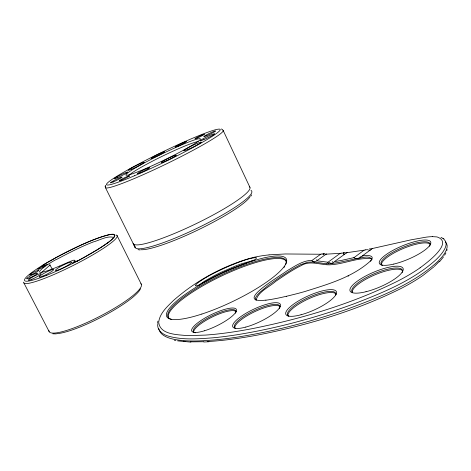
<?xml version="1.0" encoding="UTF-8"?>
<svg xmlns="http://www.w3.org/2000/svg" width="471" height="471" viewBox="0 0 471 471"><rect width="100%" height="100%" fill="white"/><g stroke="black" fill="none" stroke-linecap="round" stroke-linejoin="round"><path stroke-width="0.71" d="M105.21 186.298L105.416 185.391M105.198 186.734L105.245 185.998M157.856 323.424C156.39 330.465 163.537 335.087 169.483 336.465C183.714 340.109 198.615 338.908 213.092 337.795A321.269 69.478 -22.7 0 0 239.309 334.381C278.39 327.881 316.789 317.436 353.986 303.836C382.788 292.685 412.425 280.84 435.74 259.974A87.353 23.515 -23.3 0 0 443.364 251.22C445.525 248.005 447.933 242.742 444.265 239.68M49.997 265.026L52.405 269.5M157.591 322.723L157.891 321.175M72.587 263.095L74.277 261.44M77.603 261.187L77.003 260.793M446.873 250.513L447.144 249.571M49.979 265.085L41.648 272.432M251.361 195.277L251.561 194.882M445.89 252.98L444.618 255.229M251.178 195.63L250.707 196.378M370.595 261.311L371.154 260.434M443.576 256.819L439.502 261.782M59.287 266.15A42.26 5.322 -26.8 0 1 53.188 268.664L50.644 269.618A37.45 4.734 -26.8 0 1 48.619 270.336L47.748 270.631A39.635 5.004 -26.8 0 1 44.58 271.602C28.949 275.959 54.648 259.651 56.697 259.38C68.625 253.045 80.676 246.833 93.287 241.941C99.458 240.404 107.989 235.111 113.994 237.625M346.744 252.709L347.045 252.497M439.508 261.199L434.268 266.486M198.338 285.785L198.662 285.45M316.265 261.205L316.565 260.94M433.744 266.951L423.358 275.158A72.234 19.929 -23.1 0 1 400.638 288.694C355.47 311.066 306.656 325.437 257.29 335.117A314.416 69.42 -22.7 0 1 208.482 341.487L207.275 341.569M199.068 285.073L204.39 281.275L213.869 275.906A50.709 11.233 -25.6 0 1 220.416 272.603L235.694 265.938A52.352 11.616 -25.7 0 1 241.923 263.66L253.946 260.304M333.874 262.07L332.685 262.995M361.84 256.271L360.456 257.366M371.242 249.106L372.502 248.4L362.058 256.1C366.944 254.617 377.194 255.276 369.423 261.917C351.331 277.69 327.351 284.431 304.943 291.496A151.02 34.507 -23.6 0 1 296.93 293.692L286.25 296.341M354.027 257.613L364.148 250.125M107.317 243.048C114.924 238.373 119.304 231.414 105.239 235.836C94.877 238.797 84.974 243.118 75.295 247.805A62.737 8.119 -26.8 0 0 62.508 254.205L61.407 254.776A62.184 8.042 -26.8 0 0 57.062 257.072L44.427 264.166A13.235 1.631 -26.9 0 0 44.086 264.378L43.591 264.69A7.283 0.895 -27 0 0 42.849 265.185A3.709 0.453 -27 0 0 42.319 265.997M326.332 254.022L316.771 260.775L327.981 262.235L340.245 253.316L325.838 254.193M420.073 267.805C424.377 264.561 454.833 242.859 437.147 236.972A41.207 10.898 -22.7 0 0 436.758 236.907L432.543 236.654M360.015 257.637L357.872 258.408A96.461 26.37 -24.4 0 0 356.382 258.697L338.437 262.547L330.501 263.689M202.836 282.888L214.199 276.754M202.342 283.165C200.293 284.778 191.338 288.405 197.437 283.171C206.969 276.147 217.826 271.143 228.582 266.309C237.555 262.847 246.58 258.526 256.236 257.525C257.643 259.327 251.072 261.081 249.589 261.964M347.033 252.468L334.322 261.699L342.058 260.263M59.275 266.156L68.301 262.247A28.407 3.821 -27 0 1 68.79 262.041C70.591 261.57 74.059 259.203 75.095 260.575A9.667 1.283 -26.9 0 1 75.06 260.622L74.93 260.787A18.722 2.473 -27 0 1 74.265 261.44M346.532 252.809L346.097 252.962M331.902 263.401L330.748 263.672A52.487 12.487 -23.4 0 1 326.268 263.795M234.27 267.775L246.833 263.03M254.54 257.219L253.869 257.378A65.245 14.424 -25.8 0 0 249.342 258.514C221.511 266.716 195.477 281.193 173.664 300.31C167.476 306.462 159.746 313.021 158.692 322.223C159.81 334.345 176.325 334.581 185.391 335.446A267.269 59.099 -23.2 0 0 189.996 335.582L205.309 335.093A314.74 67.6 -22.8 0 0 254.016 328.305C303.353 318.296 352.102 303.683 397.3 281.305A72.316 19.411 -23.2 0 0 420.132 267.799M342.482 260.169L353.998 257.619M372.196 248.558L410.983 239.845L426.249 237.137A56.438 15.09 -22.8 0 1 432.561 236.642M49.502 264.938L49.973 264.943M363.641 250.219L347.427 252.603M265.938 300.127C232.115 303.877 281.152 275.411 286.209 271.367A105.71 27.224 -23.7 0 1 288.464 269.936C295.759 265.632 303.383 260.381 312.173 260.322L320.663 254.246L285.397 253.969L269.1 254.84M343.436 254.228L344.707 254.122M365.449 249.777L368.198 249.695M56.332 333.886L52.758 333.792M203.831 342.011L208.953 341.74M203.802 341.728L193.086 341.834A266.992 60.694 -23.1 0 1 190.249 341.74M341.716 253.027L342.923 253.098M344.048 253.168L343.365 253.133M190.932 342.129L177.614 340.874M355.923 258.55C361.11 258.703 368.004 254.776 371.607 258.979M322.005 253.987L323.177 254.116M326.262 263.801L313.951 261.97L314.239 262.017M140.128 249.977L138.015 249.665M183.396 341.222L185.032 341.393M324.136 254.246L323.559 254.169M47.689 264.243L47.129 264.325A6.058 0.748 -27 0 0 46.923 264.384L43.962 265.45A9.791 1.195 -26.9 0 1 42.626 265.897M174.388 340.233L175.76 340.527M221.346 128.966L222.553 129.619M440.997 237.366L443.417 238.685M312.809 261.54L313.916 261.964L307.94 262.164L300.48 264.731L292.585 269.035L280.021 277.095L268.028 285.573L260.016 292.179L257.248 295.052L255.676 297.46L255.423 298.443L256.089 299.903M348.157 275.682L348.228 276.271M312.597 261.405L312.026 260.699M443.623 238.85L444.035 239.168L443.011 238.373M328.157 263.053L328.199 263.089A6.317 3.927 -53.6 0 0 328.734 263.548M445.283 242C448.963 245.079 446.585 250.366 444.424 253.622A87.318 23.721 -23.3 0 1 436.817 262.406C411.224 285.226 378.396 297.554 346.703 309.306C312.108 321.334 276.554 330.724 240.398 336.618A321.157 70.097 -22.7 0 1 214.152 339.962C200.599 341.033 186.769 341.917 173.346 339.197C167.535 337.837 160.122 335.328 158.762 328.687M72.593 263.165L79.658 259.951L97.079 249.824A54.907 6.983 -26.8 0 0 107.341 243.042M23.844 282.877L49.161 331.608M353.933 257.878L355.446 258.508A9.773 7.978 -82.9 0 0 355.917 258.591M133.222 243.589L135.095 247.346M117.038 235.565L141.412 284.46M105.445 187.641L135.248 247.669M223.142 130.42L249.924 187.328M256.059 300.28C258.102 291.667 269.371 286.98 275.659 281.399C283.866 275.841 292.032 270.107 300.945 265.721C309.812 260.098 319.774 264.873 329.223 264.832A50.497 12.087 -23.5 0 0 333.197 264.514C345.891 263.301 358.266 257.413 371.083 258.72A18.216 4.716 -23.5 0 1 371.99 259.509M116.125 235.029A52.263 6.765 -26.8 0 1 74.695 264.702A52.263 6.765 -26.8 0 1 23.756 282.141M140.858 283.695A51.804 9.567 -27.2 0 1 99.098 316.706A51.804 9.567 -27.2 0 1 48.937 330.618M140.452 288.776A50.061 9.332 -27.2 0 1 104.674 315.387A50.061 9.332 -27.2 0 1 56.85 333.674M288.058 315.923A26.37 7.348 -24.3 0 1 309.164 298.555A26.37 7.348 -24.3 0 1 336.111 294.24M193.752 332.491A23.609 5.993 -26 0 1 212.474 316.877A23.609 5.993 -26 0 1 236.201 311.831M234.811 327.875A25.034 6.712 -25.3 0 1 254.958 311.572A25.034 6.712 -25.3 0 1 279.992 306.662M352.279 292.367A27.412 7.695 -23.1 0 1 374.045 275.217A27.412 7.695 -23.1 0 1 402.422 270.648M381.563 265.032A26.47 7.012 -22.6 0 1 403.117 248.576A26.47 7.012 -22.6 0 1 430.364 244.555M169.171 318.779A65.281 14.931 -25.6 0 1 221.341 276.094A65.281 14.931 -25.6 0 1 286.645 262.565M254.64 257.148A116.078 26.535 -26.3 0 1 268.965 254.929M320.71 254.258A1.019 0.459 -6.2 0 1 321.434 254.063A1.743 0.63 -5 0 1 321.946 254.052M314.84 261.805A12.646 4.645 66.9 0 1 314.422 262.329M286.333 296.265A119.87 28.077 -23.8 0 1 265.821 300.215M195.388 332.803A23.615 5.964 -26 0 1 211.815 315.947A23.615 5.964 -26 0 1 235.465 313.197M171.738 319.462A65.292 14.86 -25.6 0 1 220.487 275.352A65.292 14.86 -25.6 0 1 285.556 264.773M284.767 266.303A65.292 14.86 -25.6 0 1 284.066 267.398M288.876 316.188A26.376 7.312 -24.3 0 1 308.57 297.466A26.376 7.312 -24.3 0 1 335.735 294.987M235.765 328.475A25.04 6.682 -25.3 0 1 255.553 309.995A25.04 6.682 -25.3 0 1 279.291 308.717M352.649 292.573A27.418 7.66 -23.1 0 1 375.776 273.115A27.418 7.66 -23.1 0 1 402.122 272.579M382.676 265.35A26.476 6.983 -22.6 0 1 403.541 247.081A26.476 6.983 -22.6 0 1 429.534 246.221M214.175 276.736A53.406 11.922 -25.7 0 1 234.275 267.769M326.085 254.004A7.783 1.013 0.9 0 1 325.879 254.069M324.884 253.622A10.15 2.52 21.7 0 1 323.082 253.433M323.901 254.258A6.523 0.359 11 0 1 323.518 254.205M316.836 259.709A4.274 0.453 -48.3 0 1 316.594 259.957M315.488 261.228A9.22 2.985 -76.6 0 1 315.287 261.405M312.844 261.464A9.226 5.087 -69.3 0 1 312.65 261.299M340.356 253.363A1.331 0.436 -4.7 0 1 341.522 253.227M346.568 252.697A7.53 1.419 0.1 0 1 346.326 252.792M345.408 252.521A10.285 3.45 19.9 0 1 343.341 252.538M343.642 253.21A6.888 0.701 8.7 0 1 343.182 253.174M332.714 261.64A8.007 3.385 -60.7 0 1 332.09 262.159M330.477 263.124A10.656 6.429 70.1 0 1 329.082 262.406M328.057 263.059A2.861 1.566 -23.4 0 1 327.851 262.606A0.918 0.483 -10.4 0 1 327.863 262.418M364.26 250.172A1.578 0.589 -5.8 0 1 365.396 249.96M370.612 248.694A10.439 4.628 12.1 0 1 369.24 248.965M370.418 250.054A10.656 5.605 20.1 0 1 368.787 250.378M360.433 256.766A8.166 4.162 -61.1 0 1 360.032 257.06M249.241 186.587A64.78 9.373 -25.8 0 1 197.361 223.089A64.78 9.373 -25.8 0 1 133.152 243.36M250.978 190.396A64.739 9.65 -25.8 0 1 197.726 227.976A64.739 9.65 -25.8 0 1 135.036 246.498M249.83 197.084A62.549 9.461 -25.8 0 1 198.497 229.713A62.549 9.461 -25.8 0 1 141 249.718M222.624 130.084A65.434 5.287 -25.9 0 1 166.381 163.908A65.434 5.287 -25.9 0 1 105.545 186.999M129.366 176.26A39.205 3.162 -25.9 0 1 128.866 175.748M129.419 174.988A39.205 3.162 -25.9 0 1 162.866 155.966A39.205 3.162 -25.9 0 1 198.273 141.518M59.611 269.436A9.079 1.207 -26.9 0 0 71.633 262.253A9.079 1.207 -26.9 0 0 59.317 267.245A9.079 1.207 -26.9 0 0 59.611 269.436M42.991 276.024A8.107 1.06 -27.1 0 0 53.647 269.612A8.107 1.06 -27.1 0 0 42.602 274.157A8.107 1.06 -27.1 0 0 42.991 276.024M31.91 279.268A7.118 0.913 -27.1 0 0 41.095 273.68A7.118 0.913 -27.1 0 0 31.263 277.819A7.118 0.913 -27.1 0 0 31.91 279.268M29.438 278.037A6.129 0.777 -27.1 0 0 37.45 273.215A6.129 0.777 -27.1 0 0 29.072 276.718A6.129 0.777 -27.1 0 0 29.438 278.037M39.658 268.841A4.251 0.524 -27 0 0 45.257 265.509A4.251 0.524 -27 0 0 39.482 267.911A4.251 0.524 -27 0 0 39.658 268.841M31.845 274.458A5.169 0.642 -27.1 0 0 38.663 270.389A5.169 0.642 -27.1 0 0 31.651 273.31A5.169 0.642 -27.1 0 0 31.845 274.458M46.812 275.252A50.527 6.453 -26.8 0 0 114.871 235.365A50.527 6.453 -26.8 0 0 47.388 262.465A50.527 6.453 -26.8 0 0 46.812 275.252M204.42 330.789A24.798 6.235 -26 0 0 236.424 309.606A24.798 6.235 -26 0 0 201.27 320.321A24.798 6.235 -26 0 0 204.42 330.789M201.865 314.045A66.37 15.037 -25.7 0 0 286.433 259.174A66.37 15.037 -25.7 0 0 191.367 290.189A66.37 15.037 -25.7 0 0 201.865 314.045M301.081 314.746A27.701 7.648 -24.3 0 0 336.359 291.602A27.701 7.648 -24.3 0 0 295.859 302.576A27.701 7.648 -24.3 0 0 301.081 314.746M245.815 327.074A26.294 6.983 -25.3 0 0 280.481 304.772A26.294 6.983 -25.3 0 0 243.401 314.863A26.294 6.983 -25.3 0 0 245.815 327.074M366.026 291.714A28.802 8.007 -23.1 0 0 403.07 268.399A28.802 8.007 -23.1 0 0 360.627 278.938A28.802 8.007 -23.1 0 0 366.026 291.714M393.797 264.078A27.807 7.301 -22.7 0 0 430.782 242.218A27.807 7.301 -22.7 0 0 390.524 251.75A27.807 7.301 -22.7 0 0 393.797 264.078M121.848 179.993A5.599 0.453 -26.2 0 0 129.295 175.913A5.599 0.453 -26.2 0 0 121.648 179.221A5.599 0.453 -26.2 0 0 121.848 179.993M197.337 138.015A5.305 0.4 -25.8 0 0 204.479 134.2A5.305 0.4 -25.8 0 0 197.29 137.267A5.305 0.4 -25.8 0 0 197.337 138.015M113.223 181.941A6.547 0.512 -26.2 0 0 122.136 177.114A6.547 0.512 -26.2 0 0 113.423 180.858A6.547 0.512 -26.2 0 0 113.223 181.941M117.668 177.591A7.648 0.589 -26.2 0 0 127.782 172.068A7.648 0.589 -26.2 0 0 117.303 176.643A7.648 0.589 -26.2 0 0 117.668 177.591M131.697 169.13A8.996 0.677 -26.1 0 0 144.238 162.46A8.996 0.677 -26.1 0 0 132.575 167.405A8.996 0.677 -26.1 0 0 131.697 169.13M154.671 157.143A7.442 0.553 -26 0 0 164.538 151.809A7.442 0.553 -26 0 0 154.335 156.237A7.442 0.553 -26 0 0 154.671 157.143M177.985 146.081A6.241 0.465 -25.9 0 0 186.434 141.565A6.241 0.465 -25.9 0 0 178.014 145.168A6.241 0.465 -25.9 0 0 177.985 146.081M140.246 172.78A6.853 0.565 -26.1 0 0 149.713 167.688A6.853 0.565 -26.1 0 0 140.717 171.468A6.853 0.565 -26.1 0 0 140.246 172.78M164.832 161.4A8.278 0.683 -25.9 0 0 176.325 155.259A8.278 0.683 -25.9 0 0 165.486 159.763A8.278 0.683 -25.9 0 0 164.832 161.4M188.082 149.342A9.862 0.807 -25.8 0 0 201.394 142.183A9.862 0.807 -25.8 0 0 188.047 147.806A9.862 0.807 -25.8 0 0 188.082 149.342M203.896 139.575A8.06 0.642 -25.7 0 0 214.611 133.805A8.06 0.642 -25.7 0 0 203.537 138.509A8.06 0.642 -25.7 0 0 203.896 139.575M206.669 135.719A6.535 0.506 -25.7 0 0 215.541 130.997A6.535 0.506 -25.7 0 0 206.734 134.712A6.535 0.506 -25.7 0 0 206.669 135.719M134.429 175.771A63.261 4.975 -25.9 0 0 220.257 129.619A63.261 4.975 -25.9 0 0 135.301 165.786A63.261 4.975 -25.9 0 0 134.429 175.771M143.555 169.472A41.401 3.25 -25.9 0 0 200.416 139.057A41.401 3.25 -25.9 0 0 145.563 162.254A41.401 3.25 -25.9 0 0 143.555 169.472"/></g></svg>
